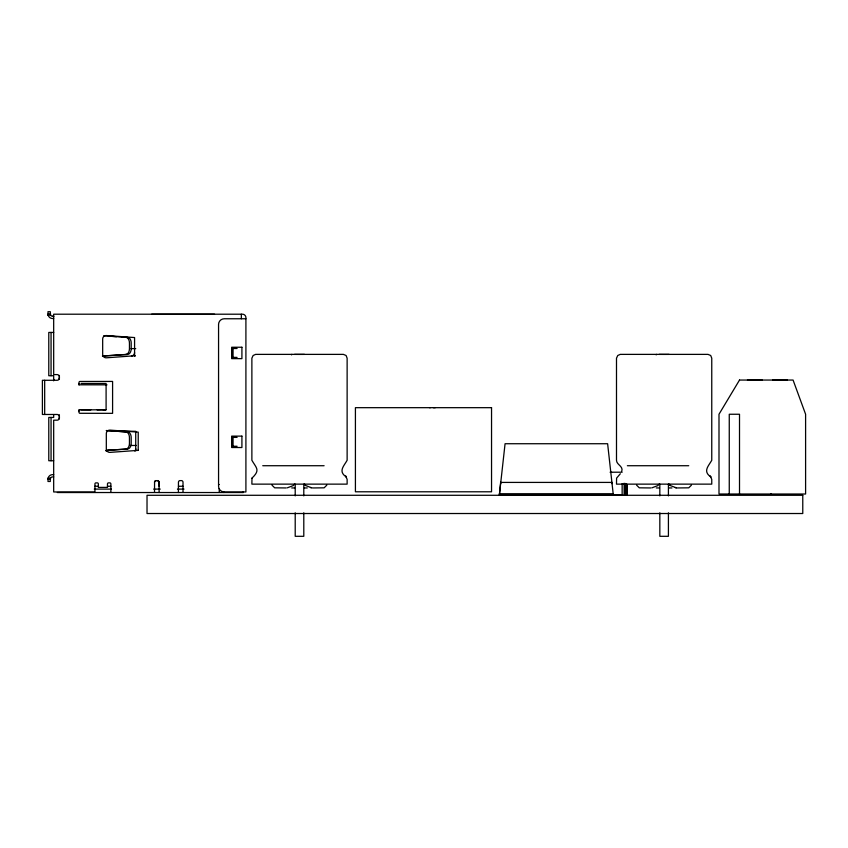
<?xml version="1.0" encoding="UTF-8"?>
<svg xmlns="http://www.w3.org/2000/svg" width="848" height="848" viewBox="0 0 848 848"><rect width="100%" height="100%" fill="white"/><g stroke="black" fill="none" stroke-linecap="round" stroke-linejoin="round"><path stroke-width="1.27" d="M178.409 492.529L178.451 482.268A1.707 1.707 0 0 1 179.712 480.615L181.737 480.615A1.707 1.707 0 0 1 183.009 482.268L183.009 491.957M50.276 478.908L50.265 481.473L47.986 481.473L48.124 478.06L50.573 478.06L50.339 478.622M522.188 495.02L499.377 494.999L500.627 482.417L612.055 482.417L612.055 483.678M154.516 491.957L154.569 481.865L155.788 480.615L158.163 480.763L157.368 480.562M621.764 471.265C623.556 466.146 616.454 464.81 616.496 460.284L616.496 358.195L617.747 355.503L620.238 354.379L708.016 354.379L710.709 355.503L711.758 358.195L711.758 460.284C708.462 466.199 702.526 471.34 710.9 476.979L710.285 475.993L711.758 479.364L711.758 484.134L616.496 484.134L616.591 478.134L620.333 473.746M57.325 492.529L243.132 492.529L243.291 491.957M294.521 484.134L293.238 485.586L287.26 487.854M659.14 484.134L657.868 485.586L651.879 487.854M326.819 485.13L324.148 487.823L312.605 487.95M691.449 485.13L688.767 487.823L677.223 487.95M78.981 411.057A1.134 1.134 0 0 1 79.818 409.955L106.095 409.69L106.095 383.476L81.026 383.476M155.428 480.763L156.233 480.562M106.042 451.062L111.077 449.938M103.7 335.787L126.034 337.324A5.692 3.657 -90 0 1 129.447 343.016L129.447 348.751A5.692 3.657 -90 0 1 126.034 354.432L102.407 356.065M117.851 431.335L128.673 432.173A5.692 3.657 -90 0 1 131.196 437.589L131.196 443.324A5.692 3.657 -90 0 1 127.772 449.005L106.329 450.373M103.233 355.98L127.772 354.432A5.692 3.657 -90 0 0 131.196 348.751L131.196 343.016A5.692 3.657 -90 0 0 128.673 337.599L122.186 337.048M105.862 450.383L125.992 449.09A5.692 3.657 -90 0 0 129.447 443.324L129.447 437.589A5.692 3.657 -90 0 0 126.034 431.897L106.233 430.53M90.789 409.849L81.026 409.69M97.17 409.913L106.095 409.69M429.544 407.687L430.381 407.676M433.392 407.687L435.257 407.687M48.124 315.117L50.573 315.117L50.265 311.693L47.986 311.693L48.124 315.117L48.018 314.544M53.678 318.53L52.544 318.53A4.558 4.558 0 0 1 47.986 313.972L50.265 313.972A2.279 2.279 0 0 0 52.544 316.251L53.678 316.251M245.909 318.763L224.254 318.763A5.692 5.692 0 0 0 218.561 324.455L218.561 486.254A5.692 5.692 0 0 0 224.254 491.957L245.909 491.957L245.909 317.618A3.413 3.413 0 0 0 242.486 314.205L53.678 314.205L53.678 374.593L57.102 374.593A2.279 2.279 0 0 1 59.381 376.872A6.636 6.636 0 0 1 59.296 378.6M53.678 332.437L48.781 332.437L48.781 375.728L53.678 375.728L53.678 380.837M125.705 337.292L127.211 337.292M131.09 348.613L135.722 348.613M237.09 348.496L232.564 348.496L232.564 357.39L237.09 357.39M125.705 354.464L127.444 354.464M748.169 380.063L747.491 380.063L762.267 380.063M772.592 380.063L787.368 380.063L786.69 380.063M107.007 384.844L79.818 384.812A1.134 1.134 0 0 1 78.981 383.709M125.705 431.865L127.211 431.865M237.09 437.377L232.564 437.377L232.564 446.26L237.09 446.26M129.935 445.465L136.369 445.465M125.705 449.037L127.444 449.037M53.678 460.74L48.781 460.74L48.781 417.439L53.678 417.439L53.678 414.884M262.742 465.722L324.106 465.722M627.361 465.722L688.735 465.722M610.083 472.209L611.578 472.209M611.885 472.209L622.146 472.209M53.678 474.636L52.544 474.636A4.558 4.558 0 0 0 47.986 479.194L50.265 479.194A2.279 2.279 0 0 1 52.544 476.915L53.678 476.915M218.561 484.547L219.24 484.547M94.934 486.254L98.347 486.254M107.463 486.254L110.876 486.254M178.451 486.254L183.009 486.254M286.168 487.95L274.667 487.823L271.964 485.13M291.701 487.95L294.616 487.95M304.39 487.95L307.305 487.95M650.787 487.95L639.286 487.823L636.583 485.13M656.32 487.95L659.235 487.95M669.008 487.95L671.934 487.95M94.276 489.105L111.438 489.105M153.668 489.105L160.272 489.105M177.423 489.105L184.027 489.105M499.377 493.737L613.316 493.737L613.316 494.999L607.624 443.727L505.069 443.727L499.377 494.999L622.146 494.999L622.146 483.604M770.726 494.013L771.224 494.002M626.99 494.978L626.99 484.409L626.99 494.978L624.139 494.978L624.139 483.243M103.159 409.849L105.671 409.913M109.89 336.232L116.462 336.677M108.576 430.784L135.722 431.335L135.722 450.542M52.544 316.251L53.678 316.484M676.375 487.854L670.386 485.586L669.114 484.134L669.581 484.992M675.082 487.558L676.333 487.844M310.453 487.558L311.714 487.844L305.768 485.586L304.496 484.134L304.962 484.992M158.968 481.675L159.074 486.254M243.058 491.957L243.132 492.529M223.798 491.957L223.84 492.529M159.117 492.529L159.074 482.268A1.707 1.707 0 0 0 157.813 480.615M739.509 494.013L739.509 414.248L729.259 414.248L729.259 494.013M668.415 484.134L668.415 495.879M668.415 512.828L668.415 536.307L659.829 536.307L659.829 512.828M659.829 484.134L659.829 495.879M625.962 483.742L625.962 494.978M625.167 483.434L625.167 494.978M500.627 482.417L500.627 483.678M303.796 484.134L303.796 495.879M303.796 512.828L303.796 536.307L295.21 536.307L295.21 512.828M295.21 484.134L295.21 495.879M241.351 314.205L241.351 318.763M232.861 348.496L232.861 357.39M232.861 437.377L232.861 446.26M219.24 488.533L219.24 491.957M214.544 314.205L151.675 314.205M110.876 491.957L110.876 483.975A1.134 1.134 0 0 0 110.039 482.883L108.311 482.883A1.134 1.134 0 0 0 107.463 483.975L107.463 487.399L98.347 487.399L98.347 483.975A1.134 1.134 0 0 0 97.499 482.883L95.771 482.883A1.134 1.134 0 0 0 94.934 483.975L94.934 491.957L53.678 491.957L53.678 420.173L57.102 420.173A2.279 2.279 0 0 0 59.381 417.894M78.981 385.14L78.981 382.565A1.134 1.134 0 0 1 79.818 381.473L112.593 381.43L112.593 413.336L79.818 413.294A1.134 1.134 0 0 1 78.981 412.192L78.981 409.616M59.381 375.473L59.381 379.406M59.381 414.799L59.381 418.721M51.06 332.437L51.06 375.728M51.06 417.439L51.06 460.74M44.679 380.286L44.679 414.471M669.093 354.379A24.062 0.996 0 0 1 659.15 354.379M656.172 354.888A3.816 0.668 -90 0 1 656.5 354.379M304.474 354.379A24.062 0.996 0 0 1 294.532 354.379M291.553 354.888A3.816 0.668 -90 0 1 291.882 354.379M135.892 450.426A3.413 3.413 0 0 1 135.055 450.595M134.578 352.609A3.413 3.413 0 0 1 131.408 356.022M59.381 378.007A2.279 2.279 0 0 1 57.102 380.286L42.4 380.286L42.4 414.471L57.102 414.471A2.279 2.279 0 0 1 59.381 416.75A6.636 6.636 0 0 1 59.296 418.477M154.516 482.268A1.707 1.707 0 0 1 155.788 480.615M135.722 448.645A3.413 3.413 0 0 1 134.8 450.988M135.298 355.715A3.413 3.413 0 0 1 134.8 356.414M53.678 380.286A3.413 3.413 0 0 1 53.795 379.406M251.973 478.134L251.877 484.134L347.129 484.134L347.129 479.364L345.666 475.993L346.281 476.979C337.907 471.34 343.843 466.199 347.129 460.284L347.129 358.195L346.09 355.503L343.387 354.379L255.619 354.379L253.128 355.503L251.877 358.195L251.877 460.284C256.509 468.266 260.463 470.068 251.973 478.134M739.509 380.052L718.998 414.248L718.998 494.013L805.6 494.013L805.6 414.237L793.071 380.052L739.509 380.052M134.578 355.789L106.339 357.814A3.413 3.413 0 0 1 102.672 354.4L102.672 338.956A3.413 3.413 0 0 1 106.339 335.543L134.578 337.557L134.578 355.789M138.224 450.362L109.986 452.387A3.413 3.413 0 0 1 106.318 448.974L106.318 433.529A3.413 3.413 0 0 1 109.986 430.116L138.224 432.13L138.224 450.362M241.913 347.245L231.663 347.245L231.663 358.64L241.913 358.64L241.913 347.245M491.543 407.676L355.418 407.676L355.418 491.787L491.543 491.787L491.543 407.676M241.913 436.126L231.663 436.126L231.663 447.521L241.913 447.521L241.913 436.126M802.77 495.285L147.022 495.285L147.022 513.517L802.77 513.517L802.77 495.285"/></g></svg>
